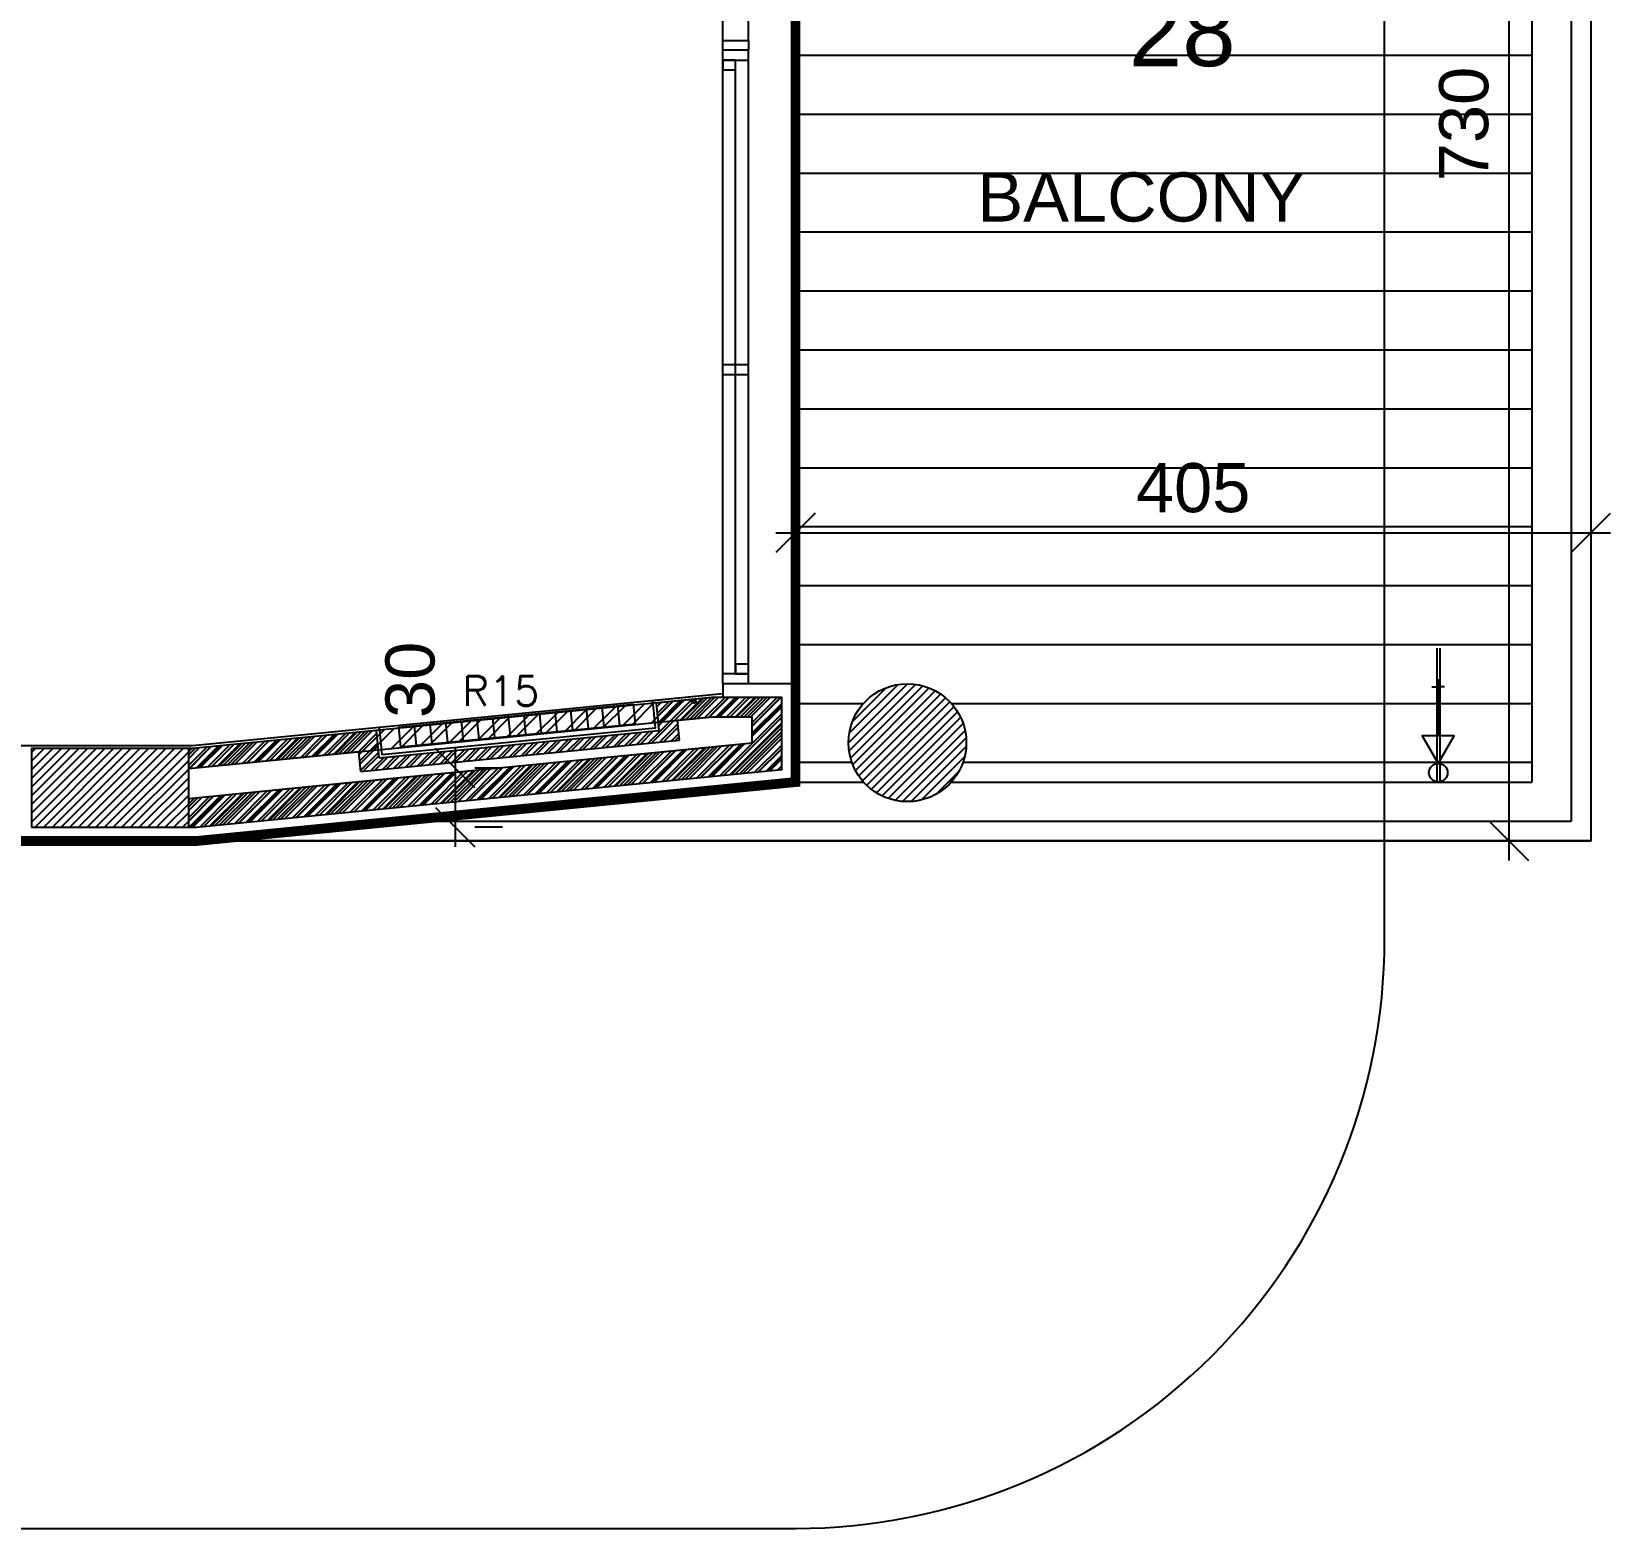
# Model space of a CAD drawing. Extents: x 0 to 47, y -4.1 to 58.5.
# Drawn here: x 35.02 to 43.06, y 0 to 7.62 of the extents above; entities that cross this region are included whole.
import ezdxf
from ezdxf.enums import TextEntityAlignment as Align

# ---------------------------------------------------------------- set-up
doc = ezdxf.new("R2010")
doc.units = 0
doc.header["$MEASUREMENT"] = 0
doc.header["$PDMODE"] = 35
doc.header["$PDSIZE"] = 0.3
doc.linetypes.add('HIDDEN2', pattern=[0.1875, 0.125, -0.0625])
doc.layers.get('0').update_dxf_attribs({"linetype": 'CONTINUOUS'})
doc.layers.get('DEFPOINTS').update_dxf_attribs({"linetype": 'CONTINUOUS'})
for name, color, linetype in [('0-cws', 5, 'CONTINUOUS'), ('03', 3, 'CONTINUOUS'), ('04', 4, 'CONTINUOUS'), ('05', 5, 'CONTINUOUS'), ('A-ALU', 9, 'CONTINUOUS'), ('A-AREAS', 6, 'CONTINUOUS'), ('A-AREAS-TXT', 6, 'CONTINUOUS'), ('A-BALUST', 1, 'CONTINUOUS'), ('a-dim', 3, 'CONTINUOUS'), ('A-HATCH-CONC', 8, 'CONTINUOUS'), ('A-HATCH-WALL', 8, 'CONTINUOUS'), ('A-NOMENCLATURE', 3, 'CONTINUOUS'), ('A-PLASTER', 8, 'CONTINUOUS'), ('A-PROJECTION', 9, 'CONTINUOUS'), ('a-revetement', 1, 'CONTINUOUS'), ('A-TILES', 137, 'CONTINUOUS'), ('A-WALL', 4, 'CONTINUOUS'), ('areaexe', 2, 'CONTINUOUS'), ('Parcelle$0$N-PLOT', 5, 'CONTINUOUS'), ('S-2ND-3RD-4-5-6TH$0$A-STR 2-3-4-5-6', 2, 'CONTINUOUS')]:
    doc.layers.add(name, color=color, linetype=linetype)
doc.styles.add('A100-STEXT', font='Arial Regular.ttf', dxfattribs={"height": 0.25})
doc.styles.add('ROMANS', font='romans')
doc.dimstyles.new('A100-DIM', dxfattribs={"dimtxt": 0.25, "dimasz": 0.2, "dimexe": 0.1, "dimexo": 0.3, "dimgap": 0.1, "dimtad": 1, "dimlfac": 100, "dimrnd": 0.5, "dimdsep": 46, "dimtxsty": 'A100-STEXT', "dimblk1": 'OBLIQUE', "dimblk2": 'OBLIQUE', "dimsah": 1, "dimcen": -0.05, "dimdle": 0.1, "dimclrd": 15, "dimclre": 15, "dimclrt": 256, "dimadec": 0, "dimazin": 0, "dimtfac": 0.28, "dimtix": 1, "dimtmove": 2, "dimatfit": 3, "dimldrblk": 'OBLIQUE', "dimfxl": 1, "dimtolj": 1, "dimarcsym": 0})

# ---------------------------------------------------------------- blocks, each defined once
blk = doc.blocks.new('_OBLIQUE')
at = {"color": 0, "linetype": 'ByBlock'}
blk.add_line((-0.5, -0.5), (0.5, 0.5), dxfattribs=at)
blk = doc.blocks.new('*D138')
at = {"layer": 'a-dim', "color": 15, "lineweight": -2, "transparency": 16777216}
for p, q in [((37.1748, 3.97), (37.1748, 3.47)), ((37.4171, 3.87), (37.2748, 3.87)), ((37.4171, 3.57), (37.2748, 3.57))]:
    blk.add_line(p, q, dxfattribs=at)
at = {"layer": 'DEFPOINTS', "color": 0, "transparency": 16777216}
for p in [(37.1171, 3.87), (37.1171, 3.57), (37.1748, 3.57)]:
    blk.add_point(p, dxfattribs=at)
at = {"layer": 'a-dim', "color": 15, "lineweight": -2, "transparency": 16777216, "xscale": 0.2, "yscale": 0.2, "zscale": 0.2}
for p, rotation in [((37.1748, 3.87), 90), ((37.1748, 3.57), 270)]:
    blk.add_blockref('_OBLIQUE', p, dxfattribs=dict(at, rotation=rotation))
at = {"layer": 'a-dim', "transparency": 16777216, "insert": (36.947, 4.32), "char_height": 0.25, "attachment_point": 5, "rotation": 90, "style": 'A100-STEXT'}
blk.add_mtext('\\A1;30', dxfattribs=at)
blk = doc.blocks.new('*D273')
at = {"layer": 'a-dim', "color": 15, "lineweight": -2, "transparency": 16777216}
for p, q in [((42.5407, 10.9), (42.5407, 3.4)), ((42.2084, 10.8), (42.6407, 10.8)), ((42.2084, 3.5), (42.6407, 3.5))]:
    blk.add_line(p, q, dxfattribs=at)
at = {"layer": 'DEFPOINTS', "color": 0, "transparency": 16777216}
for p in [(41.9084, 10.8), (41.9084, 3.5), (42.5407, 3.5)]:
    blk.add_point(p, dxfattribs=at)
at = {"layer": 'a-dim', "color": 15, "lineweight": -2, "transparency": 16777216, "xscale": 0.2, "yscale": 0.2, "zscale": 0.2}
for p, rotation in [((42.5407, 10.8), 90), ((42.5407, 3.5), 270)]:
    blk.add_blockref('_OBLIQUE', p, dxfattribs=dict(at, rotation=rotation))
at = {"layer": 'a-dim', "transparency": 16777216, "insert": (42.313, 7.15), "char_height": 0.25, "attachment_point": 5, "rotation": 90, "style": 'A100-STEXT'}
blk.add_mtext('\\A1;730', dxfattribs=at)
blk = doc.blocks.new('*D274')
at = {"layer": 'a-dim', "color": 15, "lineweight": -2, "transparency": 16777216}
for p, q in [((38.9084, 5.5771), (38.9084, 4.9692)), ((42.9584, 5.5771), (42.9584, 4.9692)), ((38.8084, 5.0692), (43.0584, 5.0692))]:
    blk.add_line(p, q, dxfattribs=at)
at = {"layer": 'DEFPOINTS', "color": 0, "transparency": 16777216}
for p in [(38.9084, 5.8771), (42.9584, 5.8771), (42.9584, 5.0692)]:
    blk.add_point(p, dxfattribs=at)
at = {"layer": 'a-dim', "color": 15, "lineweight": -2, "transparency": 16777216, "xscale": 0.2, "yscale": 0.2, "zscale": 0.2, "rotation": 180}
blk.add_blockref('_OBLIQUE', (38.9084, 5.0692), dxfattribs=at)
at = {"layer": 'a-dim', "color": 15, "lineweight": -2, "transparency": 16777216, "xscale": 0.2, "yscale": 0.2, "zscale": 0.2}
blk.add_blockref('_OBLIQUE', (42.9584, 5.0692), dxfattribs=at)
at = {"layer": 'a-dim', "transparency": 16777216, "insert": (40.9334, 5.2968), "char_height": 0.25, "attachment_point": 5, "style": 'A100-STEXT'}
blk.add_mtext('\\A1;405', dxfattribs=at)
blk = doc.blocks.new('VANNE')
blk.add_lwpolyline([(0, -0.038), (-0.065, -0.1505), (0.065, -0.1505)], close=True)
blk.add_circle((0, 0), 0.038)
blk = doc.blocks.new('A$C61BA75CF')
at = {"layer": '04'}
for p, q in [((28.79, 8.12), (0, 8.12)), ((3.93, 11.33), (3.93, 8.12)), ((3.93, 4.91), (3.93, 8.12))]:
    blk.add_line(p, q, dxfattribs=at)
at = {"layer": '04', "xscale": 125, "yscale": 125, "zscale": 125, "rotation": 270}
blk.add_blockref('VANNE', (47.61, 8.12), dxfattribs=at)

msp = doc.modelspace()

# ---------------------------------------------------------------- hatches: boundary and pattern name
at = {"layer": 'A-HATCH-CONC'}
h = msp.add_hatch(dxfattribs=at)
h.set_pattern_fill('ANSI31', color=256, scale=0.25, style=0)
h.paths.add_polyline_path([(39.77837, 4, 1), (39.17837, 4, 1)])
h = msp.add_hatch(dxfattribs=at)
h.set_pattern_fill('ANSI31', color=256, scale=0.25, style=0)
h.paths.add_polyline_path([(39.77837, 4, 1), (39.17837, 4, 1)])
h = msp.add_hatch(dxfattribs=at)
h.set_pattern_fill('ANSI31', color=256, scale=0.25, style=0)
h.paths.add_polyline_path([(35.81837, 3.97), (35.01837, 3.97), (35.01837, 3.57), (35.81837, 3.57)])
h = msp.add_hatch(dxfattribs=at)
h.set_pattern_fill('ANSI31', color=256, scale=0.25, style=0)
h.paths.add_polyline_path([(35.81837, 3.97), (35.01837, 3.97), (35.01837, 3.57), (35.81837, 3.57)])
at = {"layer": 'A-HATCH-WALL'}
h = msp.add_hatch(dxfattribs=at)
h.set_pattern_fill('ANSI32', color=256, scale=0.25, style=0)
h.paths.add_polyline_path([(38.83837, 3.86311), (38.83837, 4.23), (38.48208, 4.23), (35.83874, 3.97), (35.81837, 3.97), (35.81837, 3.86751), (38.48698, 4.13), (38.68837, 4.13), (38.68837, 3.99908), (35.81837, 3.71679), (35.81837, 3.57), (35.85837, 3.57)])
h = msp.add_hatch(dxfattribs=at)
h.set_pattern_fill('ANSI32', color=256, scale=0.1, style=0)
h.set_pattern_definition([(45, (-320.71739, 136.79094), (-0.0265165043, 0.0265165043), []), (45, (-320.699712, 136.79094), (-0.0265165043, 0.0265165043), [])])
h.paths.add_polyline_path([(36.60075, 3.79374), (35.81837, 3.71679), (35.81837, 3.57), (35.85837, 3.57), (38.83837, 3.86311), (38.83837, 4.23), (38.48208, 4.23), (38.19845, 4.2021), (38.21215, 4.06277), (36.78902, 3.92279), (36.77531, 4.06212), (35.81837, 3.968), (35.81837, 3.86751), (36.68558, 3.95281), (36.69537, 3.85329), (38.31754, 4.01285), (38.30775, 4.11237), (38.48698, 4.13), (38.68837, 4.13), (38.68837, 3.99908), (38.42196, 3.97288)])
at = {"layer": 'A-TILES'}
h = msp.add_hatch(dxfattribs=at)
h.set_pattern_fill('_USER', color=256, scale=0.3, style=0, pattern_type=0)
h.set_pattern_definition([(0, (9e-11, -5e-11), (0, 0.3), [])])
h.paths.add_polyline_path([(42.65837, 10.6), (41.46837, 10.6), (41.46837, 10.8), (38.90837, 10.8), (38.90837, 4.3), (38.90837, 3.8), (39.25476, 3.8, -0.1844831), (39.17837, 4, -1), (39.77837, 4, -0.1844831), (39.70198, 3.8), (42.65837, 3.8)])
h.paths.add_polyline_path([(39.00837, 9.5), (39.00837, 10.5), (42.10837, 10.5), (42.10837, 9.5)], flags=16)

# ---------------------------------------------------------------- linework, layer by layer
at = {"layer": '0-cws'}
for p, q in [((42.17425, 4.48129), (42.17425, 3.8)), ((42.18925, 4.48129), (42.18925, 3.8))]:
    msp.add_line(p, q, dxfattribs=at)
at = {"layer": '04'}
for p, q in [((36.88927, 4.07835), (38.08351, 4.19582)), ((36.88927, 4.07835), (38.08351, 4.19582)), ((38.01368, 4.08847), (38.00389, 4.18799)), ((38.01368, 4.08847), (38.00389, 4.18799)), ((38.0933, 4.0963), (38.08351, 4.19582)), ((38.0933, 4.0963), (38.08351, 4.19582)), ((37.13791, 4.00233), (37.12812, 4.10185)), ((37.13791, 4.00233), (37.12812, 4.10185)), ((37.21752, 4.01016), (37.20773, 4.10968)), ((37.21752, 4.01016), (37.20773, 4.10968)), ((37.29714, 4.01799), (37.28735, 4.11751)), ((37.29714, 4.01799), (37.28735, 4.11751)), ((37.37676, 4.02582), (37.36697, 4.12534)), ((37.37676, 4.02582), (37.36697, 4.12534)), ((37.45637, 4.03365), (37.44658, 4.13317)), ((37.45637, 4.03365), (37.44658, 4.13317)), ((37.53599, 4.04148), (37.5262, 4.141)), ((37.53599, 4.04148), (37.5262, 4.141)), ((37.6156, 4.04931), (37.60581, 4.14883)), ((37.6156, 4.04931), (37.60581, 4.14883)), ((37.69522, 4.05715), (37.68543, 4.15667)), ((37.69522, 4.05715), (37.68543, 4.15667)), ((37.77483, 4.06498), (37.76505, 4.1645)), ((37.77483, 4.06498), (37.76505, 4.1645)), ((37.85445, 4.07281), (37.84466, 4.17233)), ((37.85445, 4.07281), (37.84466, 4.17233)), ((37.93407, 4.08064), (37.92428, 4.18016)), ((37.93407, 4.08064), (37.92428, 4.18016)), ((38.31754, 4.01285), (38.30775, 4.11237)), ((36.78902, 3.92279), (38.21215, 4.06277)), ((36.89906, 3.97884), (36.88927, 4.07835)), ((36.89906, 3.97884), (36.88927, 4.07835)), ((36.89906, 3.97884), (38.0933, 4.0963)), ((36.89906, 3.97884), (38.0933, 4.0963)), ((36.97868, 3.98667), (36.96889, 4.08619)), ((36.97868, 3.98667), (36.96889, 4.08619)), ((37.05829, 3.9945), (37.0485, 4.09402)), ((37.05829, 3.9945), (37.0485, 4.09402)), ((36.60075, 3.79374), (38.42196, 3.97288)), ((36.69537, 3.85329), (36.68558, 3.95281)), ((36.69537, 3.85329), (38.31754, 4.01285))]:
    msp.add_line(p, q, dxfattribs=at)
at = {"layer": '05', "linetype": 'HIDDEN2'}
msp.add_circle((38.39075, 4.21108), 0.01, dxfattribs=at)
at = {"layer": 'A-ALU'}
for p, q in [((38.53837, 7.57499), (38.53837, 10.8)), ((38.53837, 7.57499), (38.53837, 10.8)), ((38.66837, 7.57499), (38.66837, 10.8)), ((38.66837, 7.57499), (38.66837, 10.8)), ((38.53837, 4.3), (38.53837, 7.52499)), ((38.53837, 4.3), (38.53837, 7.52499)), ((38.66837, 4.3), (38.66837, 7.52499)), ((38.66837, 4.3), (38.66837, 7.52499)), ((38.53837, 7.47499), (38.66837, 7.47499)), ((38.53837, 7.47499), (38.66837, 7.47499)), ((38.60337, 4.35), (38.60337, 7.47499)), ((38.60337, 4.35), (38.60337, 7.47499)), ((38.53837, 5.92499), (38.66837, 5.92499)), ((38.53837, 5.92499), (38.66837, 5.92499)), ((38.53837, 5.92499), (38.66837, 5.92499)), ((38.53837, 5.87499), (38.66837, 5.87499)), ((38.53837, 5.87499), (38.66837, 5.87499)), ((38.53837, 5.87499), (38.66837, 5.87499)), ((38.66837, 4.35), (38.53837, 4.35)), ((38.66837, 4.35), (38.53837, 4.35)), ((38.66837, 4.3), (38.53837, 4.3)), ((38.66837, 4.3), (38.53837, 4.3))]:
    msp.add_line(p, q, dxfattribs=at)
for points in [[(38.53837, 7.57499), (38.66837, 7.57499), (38.66837, 7.52499), (38.53837, 7.52499)], [(38.53837, 7.57499), (38.66837, 7.57499), (38.66837, 7.52499), (38.53837, 7.52499)], [(38.60337, 7.47499), (38.53837, 7.47499), (38.53837, 7.42499), (38.60337, 7.42499)], [(38.60337, 7.47499), (38.53837, 7.47499), (38.53837, 7.42499), (38.60337, 7.42499)], [(38.66837, 4.40001), (38.60337, 4.40001), (38.60337, 4.35), (38.66837, 4.35)], [(38.66837, 4.40001), (38.60337, 4.40001), (38.60337, 4.35), (38.66837, 4.35)]]:
    msp.add_lwpolyline(points, close=True, dxfattribs=at)
at = {"layer": 'A-AREAS'}
msp.add_lwpolyline([(38.90837, 10.8), (41.90837, 10.8), (41.90837, 10.9), (42.95837, 10.9), (42.95837, 3.5), (35.8618, 3.5), (38.90837, 3.79966)], close=True, dxfattribs=at)
at = {"layer": 'A-BALUST'}
for p, q in [((42.95837, 10.9), (42.95837, 3.5)), ((42.95837, 10.9), (42.95837, 3.5)), ((42.85837, 10.8), (42.85837, 3.6)), ((42.85837, 10.8), (42.85837, 3.6)), ((36.87504, 3.6), (42.85837, 3.6)), ((36.87504, 3.6), (42.85837, 3.6)), ((35.85837, 3.5), (42.95837, 3.5)), ((35.85837, 3.5), (42.95837, 3.5))]:
    msp.add_line(p, q, dxfattribs=at)
at = {"layer": 'A-PLASTER'}
for points in [[(34.38837, 4.315), (34.77337, 4.315), (34.77337, 3.985), (35.83801, 3.985), (38.5369, 4.25046)], [(34.38837, 4.315), (34.77337, 4.315), (34.77337, 3.985), (35.83801, 3.985), (36.78877, 4.07852), (36.80248, 3.93919), (38.19575, 4.07623), (38.18205, 4.21556), (38.5369, 4.25046)]]:
    msp.add_lwpolyline(points, dxfattribs=at)
at = {"layer": 'A-PROJECTION'}
for p, q in [((38.90837, 4.3), (38.90837, 10.8)), ((38.90837, 4.3), (38.90837, 10.8)), ((42.65837, 10.6), (42.65837, 3.8)), ((42.65837, 10.6), (42.65837, 3.8)), ((38.90837, 3.8), (39.25476, 3.8)), ((38.90837, 3.8), (39.25476, 3.8)), ((39.70198, 3.8), (42.65837, 3.8)), ((39.70198, 3.8), (42.65837, 3.8))]:
    msp.add_line(p, q, dxfattribs=at)
at = {"layer": 'a-revetement'}
for p, q in [((38.90837, 4.3), (38.53837, 4.3)), ((38.53837, 4.3), (38.53837, 4.23)), ((38.90837, 4.3), (38.53837, 4.3)), ((38.53837, 4.3), (38.53837, 4.23)), ((38.90837, 3.79966), (38.90837, 4.3)), ((38.90837, 3.79966), (38.90837, 4.3)), ((35.8618, 3.5), (38.90837, 3.79966)), ((35.8618, 3.5), (38.90837, 3.79966)), ((34.38837, 3.5), (35.8618, 3.5)), ((34.38837, 3.5), (35.8618, 3.5))]:
    msp.add_line(p, q, dxfattribs=at)
at = {"layer": 'A-WALL'}
for points in [[(35.81837, 3.57), (35.85837, 3.57), (38.83837, 3.86311), (38.83837, 4.23), (38.48208, 4.23), (35.83874, 3.97), (35.81837, 3.97)], [(35.81837, 3.57), (35.85837, 3.57), (38.83837, 3.86311), (38.83837, 4.23), (38.48208, 4.23), (38.19845, 4.2021), (38.21215, 4.06277)], [(35.81837, 3.71679), (38.68837, 3.99908), (38.68837, 4.13), (38.48698, 4.13), (35.81837, 3.86751)], [(38.42196, 3.97288), (38.68837, 3.99908), (38.68837, 4.13), (38.48698, 4.13), (38.30775, 4.11237)], [(36.78902, 3.92279), (36.77531, 4.06212), (35.83874, 3.97), (35.81837, 3.97)], [(36.68558, 3.95281), (35.81837, 3.86751)], [(35.81837, 3.71679), (36.60075, 3.79374)]]:
    msp.add_lwpolyline(points, dxfattribs=at)
at = {"layer": 'areaexe', "const_width": 0.05}
msp.add_lwpolyline([(25.32362, 3.5), (28.50837, 3.5), (28.50837, 3.8), (27.83837, 3.8), (27.83837, 5.03), (32.07337, 5.03), (32.07337, 3.8), (32.51337, 3.8), (32.51337, 4.185), (34.38837, 4.185), (34.38837, 3.8), (34.38837, 3.5), (35.8618, 3.5), (38.90837, 3.79966), (38.90837, 4.3), (38.90837, 10.6), (38.90837, 10.8), (41.90837, 10.8), (41.90837, 18.67), (39.21837, 18.67), (39.21837, 22.08), (41.90837, 22.08), (41.90837, 24.34)], dxfattribs=at)
at = {"layer": 'Parcelle$0$N-PLOT'}
msp.add_lwpolyline([(0, 0), (38.90837, 0, 0.4142136), (41.90837, 3), (41.90837, 55.45463, 0.4229554), (38.81912, 58.4533), (0, 57.29794)], format="xyb", close=True, dxfattribs=at)
at = {"layer": 'S-2ND-3RD-4-5-6TH$0$A-STR 2-3-4-5-6'}
msp.add_lwpolyline([(35.01837, 3.57), (35.81837, 3.57), (35.81837, 3.97), (35.01837, 3.97)], close=True, dxfattribs=at)
msp.add_circle((39.47837, 4), 0.3, dxfattribs=at)

# ---------------------------------------------------------------- block references
at = {"layer": '0-cws', "xscale": 0.009999999999990905, "yscale": 0.009999999999990905, "zscale": 0.009999999999990905, "rotation": 270}
msp.add_blockref('A$C61BA75CF', (42.10056, 4.32356), dxfattribs=at)

# ---------------------------------------------------------------- texts
at = {"layer": '03', "ltscale": 0.5, "style": 'ROMANS'}
for p in [(37.21206, 4.18869), (37.21206, 4.18828)]:
    msp.add_text('R15', height=0.15, dxfattribs=at).set_placement(p)
at = {"layer": 'A-AREAS-TXT', "style": 'A100-STEXT'}
msp.add_text('28', height=0.35, dxfattribs=at).set_placement((40.87789, 7.44417), align=Align.CENTER)
at = {"layer": 'A-NOMENCLATURE', "style": 'A100-STEXT'}
msp.add_text('BALCONY', height=0.25, dxfattribs=at).set_placement((40.66968, 6.77846), align=Align.MIDDLE)

# ---------------------------------------------------------------- dimensions: what is measured, and where the dimension line sits
at = {"layer": 'a-dim'}
for p1, p2, distance, picture, middle in [((41.90837, 10.8), (41.90837, 3.5), 0.63238, '*D273', (42.31302, 7.15)), ((38.90837, 5.87715), (42.95837, 5.87715), -0.80798, '*D274', (40.93337, 5.29681))]:
    dim = msp.add_aligned_dim(p1=p1, p2=p2, distance=distance, dimstyle='A100-DIM', dxfattribs=at)
    dim.commit()
    dim.dimension.update_dxf_attribs({"geometry": picture, "text_midpoint": middle})
dim = msp.add_linear_dim(base=(37.17477, 3.57), p1=(37.11714, 3.87), p2=(37.11714, 3.57), angle=90, dimstyle='A100-DIM', dxfattribs=at)
dim.commit()
dim.dimension.update_dxf_attribs({"geometry": '*D138', "text_midpoint": (36.94704, 4.32), "dimtype": 160})

doc.saveas('drawing.dxf')
